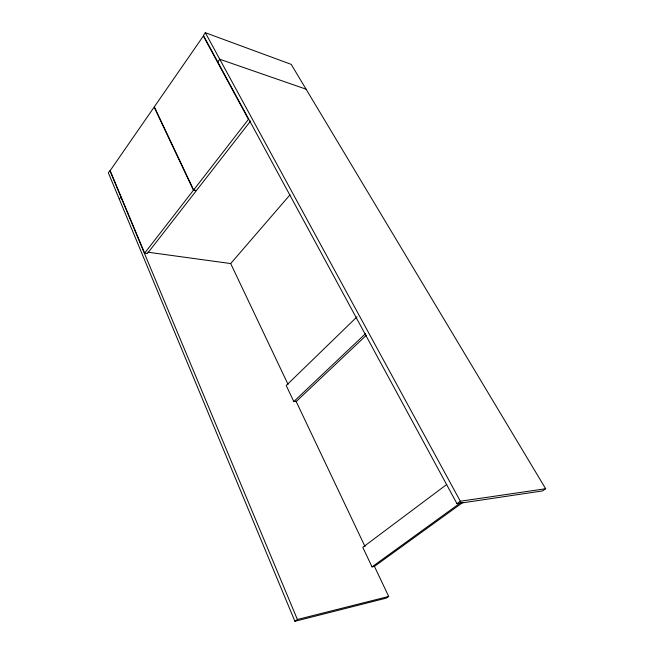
<?xml version="1.0" encoding="UTF-8"?>
<svg xmlns="http://www.w3.org/2000/svg" width="654" height="654" viewBox="0 0 654 654"><rect width="100%" height="100%" fill="white"/><g stroke="black" fill="none" stroke-linecap="round" stroke-linejoin="round"><path stroke-width="0.98" d="M205.315 32.7L203.419 35.439L456.958 503.67L542.46 490.933L545.649 488.742L291.193 64.362L205.315 32.7L460.326 501.226L545.649 488.742M119.339 199.225L120.908 197.034M217.798 61.991L219.76 59.252L306.072 89.173M144.632 253.131L193.437 190.24L154.131 107.109L110.158 170.637L144.632 253.131L147.395 253.507L196.225 190.813L193.437 190.24M193.658 189.962L248.446 119.355L203.345 36.011L154.319 106.831L193.658 189.962L196.437 190.535L250.613 120.974M290.065 194.761L230.69 263.562L147.878 252.199M356.978 316.855L286.223 385.525L293.809 401.556L296.188 401.54L366.354 335.249M293.809 401.556L365.496 333.663M446.698 484.5L362.79 547.341L372.036 566.887L374.431 566.38L462.893 502.403M297.39 619.493L109.872 170.629L108.351 172.82L294.905 621.3L297.39 619.493L388.705 596.448L374.26 566.021M456.958 503.67L460.326 501.226M372.036 566.887L460.931 502.493M388.705 596.448L386.269 598.124L294.905 621.3M230.731 263.644L288.054 384.413M295.935 401.008L365.071 546.662"/></g></svg>
